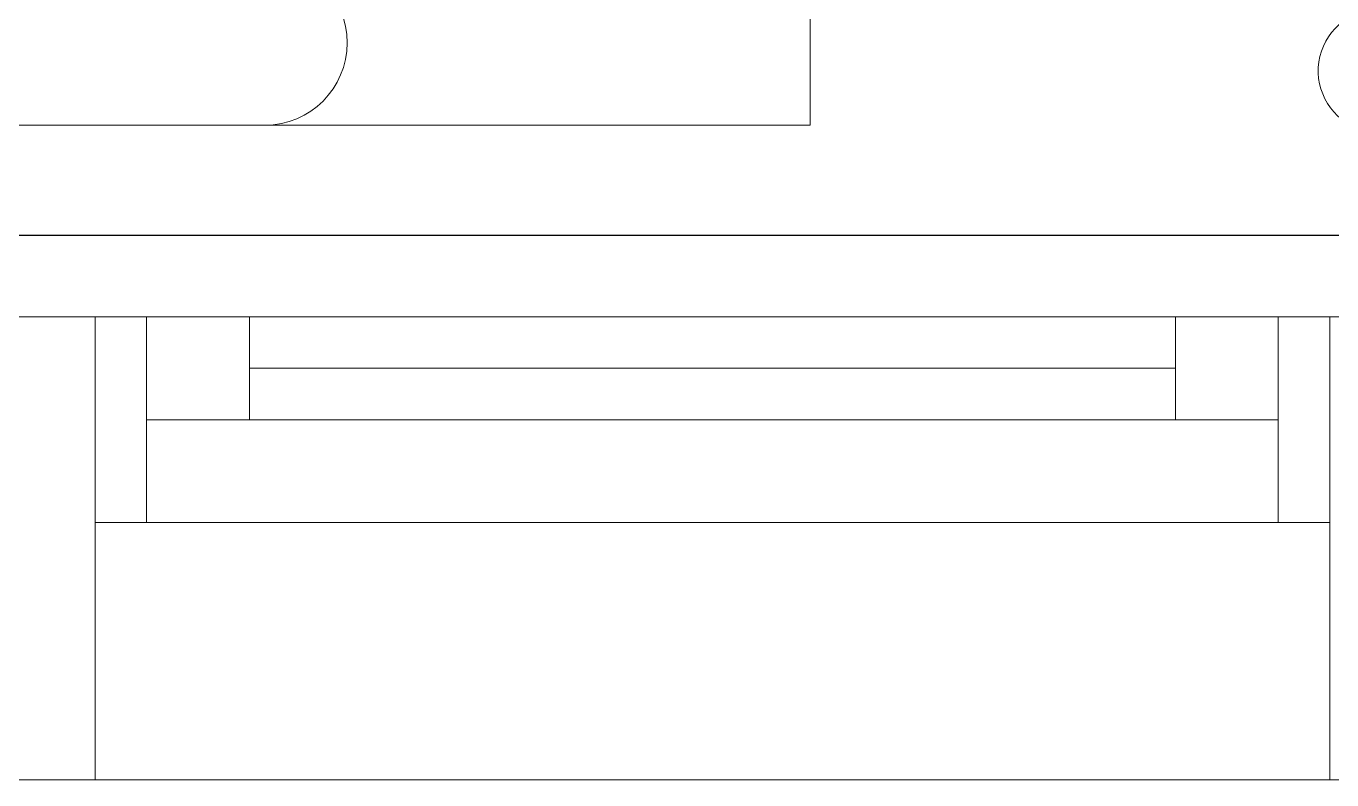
# Model space of a CAD drawing. Header units: metres. Extents: x 75097 to 220762, y -1557923 to -1361206.
# Drawn here: x 153618 to 154252, y -1411753 to -1411386 of the extents above; entities that cross this region are included whole.
import ezdxf

# ---------------------------------------------------------------- set-up
doc = ezdxf.new("R2010")
doc.units = ezdxf.units.M
doc.layers.get('0').update_dxf_attribs({"lineweight": 0})
for name, color, linetype, lineweight in [('A-100 - Copy$0$Aluminum', 8, 'Continuous', 0), ('A-100 - Copy$0$Medical Equipment and Furniture', 8, 'Continuous', 0), ('A-100 - Copy$0$Medical Equipment and Furniture1', 8, 'Continuous', 5), ('A-100 - Copy$0$Proj', 8, 'Continuous', 0), ('A-100 - Copy$0$Walls', 8, 'Continuous', 0)]:
    doc.layers.add(name, color=color, linetype=linetype, lineweight=lineweight)
doc.layers.add('A-100 - Copy$0$axes', color=8, linetype='Continuous')

# ---------------------------------------------------------------- blocks, each defined once
blk = doc.blocks.new('*X149')
for p, q in [((5, 3), (5, 3)), ((5, 3), (5, 3)), ((5, 3), (5, 3)), ((5, 3), (5, 3)), ((5, 3), (5, 3)), ((5, 3), (5, 3)), ((5, 3), (5, 3)), ((5, 3), (5, 3)), ((5, 3), (5, 3)), ((5, 3), (5, 3)), ((5, 3), (5, 3)), ((5, 3), (5, 3)), ((5, 3), (5, 3)), ((5, 3), (5, 3)), ((5, 3), (5, 3)), ((5, 3), (5, 3)), ((5, 3), (5, 3)), ((5, 3), (5, 3)), ((5, 3), (5, 3)), ((5, 3), (5, 3)), ((5, 3), (5, 3)), ((5, 3), (5, 3)), ((5, 3), (5, 3)), ((5, 3), (5, 3)), ((5, 3), (5, 3)), ((5, 3), (5, 3)), ((5, 3), (5, 3)), ((5, 3), (5, 3)), ((5, 3), (5, 3)), ((5, 3), (5, 3)), ((5, 3), (5, 3)), ((5, 3), (5, 3)), ((5, 3), (5, 3)), ((5, 3), (5, 3)), ((5, 3), (5, 3)), ((5, 3), (5, 3)), ((5, 3), (5, 3)), ((5, 3), (5, 3)), ((5, 3), (5, 3)), ((5, 3), (5, 3)), ((5, 3), (5, 3)), ((5, 3), (5, 3)), ((5, 3), (5, 3)), ((5, 3), (5, 3)), ((5, 3), (5, 3)), ((5, 3), (5, 3)), ((5, 3), (5, 3)), ((5, 3), (5, 3)), ((5, 3), (5, 3)), ((5, 3), (5, 3)), ((5, 3), (5, 3)), ((5, 3), (5, 3)), ((5, 3), (5, 3)), ((5, 3), (5, 3)), ((5, 3), (5, 3)), ((5, 3), (5, 3)), ((5, 3), (5, 3)), ((5, 3), (5, 3)), ((5, 3), (5, 3)), ((5, 3), (5, 3)), ((5, 3), (5, 3)), ((5, 3), (5, 3)), ((5, 3), (5, 3)), ((5, 3), (5, 3)), ((5, 3), (5, 3)), ((5, 3), (5, 3)), ((6, 3), (5, 3)), ((5, 3), (5, 3)), ((6, 3), (5, 3)), ((5, 3), (5, 3)), ((6, 3), (5, 3)), ((5, 3), (5, 3)), ((6, 3), (5, 3)), ((5, 3), (5, 3)), ((5, 3), (5, 3)), ((5, 3), (5, 3)), ((5, 3), (5, 3)), ((5, 3), (5, 3)), ((5, 3), (5, 3)), ((5, 3), (5, 3)), ((5, 3), (5, 3)), ((5, 3), (5, 3)), ((5, 3), (5, 3)), ((5, 3), (5, 3)), ((5, 3), (5, 3)), ((5, 3), (5, 3)), ((5, 3), (5, 3)), ((5, 3), (5, 3)), ((5, 3), (5, 3)), ((5, 3), (5, 3)), ((5, 3), (5, 3)), ((5, 3), (5, 3)), ((5, 3), (5, 3)), ((5, 3), (5, 3)), ((5, 3), (5, 3)), ((5, 3), (5, 3)), ((6, 3), (6, 3)), ((6, 3), (6, 3)), ((6, 3), (6, 3)), ((6, 3), (6, 3)), ((6, 3), (6, 3)), ((6, 3), (6, 3)), ((6, 3), (6, 3)), ((6, 3), (6, 3)), ((6, 3), (6, 3)), ((6, 3), (6, 3)), ((6, 3), (6, 3)), ((6, 3), (6, 3)), ((6, 3), (6, 3)), ((6, 3), (6, 3)), ((6, 3), (6, 3)), ((6, 3), (6, 3)), ((6, 3), (6, 3)), ((6, 3), (6, 3)), ((6, 3), (6, 3)), ((6, 3), (6, 3)), ((6, 3), (6, 3)), ((6, 3), (6, 3)), ((6, 3), (6, 3)), ((6, 3), (6, 3)), ((6, 3), (6, 3)), ((6, 3), (6, 3)), ((6, 3), (6, 3)), ((6, 3), (6, 3)), ((6, 3), (6, 3)), ((6, 3), (6, 3)), ((6, 3), (6, 3)), ((6, 3), (6, 3)), ((6, 3), (6, 3)), ((6, 3), (6, 3)), ((6, 3), (6, 3)), ((6, 3), (6, 3)), ((6, 3), (6, 3)), ((6, 3), (6, 3)), ((6, 3), (6, 3)), ((6, 3), (6, 3)), ((6, 3), (6, 3)), ((6, 3), (6, 3)), ((6, 3), (6, 3)), ((6, 3), (6, 3)), ((6, 3), (6, 3)), ((6, 3), (6, 3)), ((6, 3), (6, 3)), ((6, 3), (6, 3)), ((6, 3), (6, 3)), ((6, 3), (6, 3)), ((6, 3), (6, 3)), ((6, 3), (6, 3)), ((6, 3), (6, 3)), ((6, 3), (6, 3)), ((6, 3), (6, 3)), ((6, 3), (6, 3)), ((6, 3), (6, 3)), ((6, 3), (6, 3)), ((6, 3), (6, 3)), ((6, 3), (6, 3)), ((6, 3), (6, 3)), ((6, 3), (6, 3)), ((6, 3), (6, 3)), ((6, 3), (6, 3)), ((6, 3), (6, 3)), ((6, 3), (6, 3)), ((6, 3), (6, 3)), ((6, 3), (6, 3)), ((6, 3), (6, 3)), ((6, 3), (6, 3)), ((6, 3), (6, 3)), ((6, 3), (6, 3)), ((6, 3), (6, 3)), ((6, 3), (6, 3)), ((6, 3), (6, 3)), ((6, 3), (6, 3)), ((6, 3), (6, 3)), ((6, 3), (6, 3)), ((6, 3), (6, 3)), ((6, 3), (6, 3)), ((6, 3), (6, 3)), ((6, 3), (6, 3)), ((6, 3), (6, 3)), ((6, 3), (6, 3)), ((6, 3), (6, 3)), ((6, 3), (6, 3)), ((6, 3), (6, 3)), ((6, 3), (6, 3)), ((6, 3), (6, 3)), ((6, 3), (6, 3)), ((6, 3), (6, 3)), ((6, 3), (6, 3)), ((6, 3), (6, 3)), ((6, 3), (6, 3)), ((6, 3), (6, 3)), ((6, 3), (6, 3)), ((6, 3), (6, 3)), ((6, 3), (6, 3)), ((6, 3), (6, 3)), ((6, 3), (6, 3)), ((6, 3), (6, 3)), ((6, 3), (6, 3)), ((6, 3), (6, 3)), ((6, 3), (6, 3)), ((6, 3), (6, 3)), ((6, 3), (6, 3)), ((6, 3), (6, 3)), ((6, 3), (6, 3)), ((6, 3), (6, 3)), ((6, 3), (6, 3)), ((6, 3), (6, 3)), ((6, 3), (6, 3)), ((6, 3), (6, 3)), ((6, 3), (6, 3)), ((6, 3), (6, 3)), ((6, 3), (6, 3)), ((6, 3), (6, 3)), ((6, 3), (6, 3)), ((6, 3), (6, 3)), ((6, 3), (6, 3)), ((6, 3), (6, 3)), ((6, 3), (6, 3)), ((6, 3), (6, 3)), ((6, 3), (6, 3)), ((6, 3), (6, 3)), ((6, 3), (6, 3)), ((6, 3), (6, 3)), ((6, 3), (6, 3)), ((6, 3), (6, 3)), ((6, 3), (6, 3)), ((6, 3), (6, 3)), ((6, 3), (6, 3)), ((6, 3), (6, 3)), ((6, 3), (6, 3)), ((6, 3), (6, 3)), ((6, 3), (6, 3)), ((6, 3), (6, 3)), ((6, 3), (6, 3)), ((6, 3), (6, 3)), ((6, 3), (6, 3)), ((6, 3), (6, 3)), ((6, 3), (6, 3)), ((6, 3), (6, 3)), ((6, 3), (6, 3)), ((6, 3), (6, 3)), ((6, 3), (6, 3)), ((6, 3), (6, 3)), ((6, 3), (6, 3)), ((6, 3), (6, 3)), ((6, 3), (6, 3)), ((6, 3), (6, 3)), ((6, 3), (6, 3)), ((6, 3), (6, 3)), ((6, 3), (6, 3)), ((6, 3), (6, 3)), ((6, 3), (6, 3)), ((6, 3), (6, 3)), ((6, 3), (6, 3)), ((6, 3), (6, 3)), ((6, 3), (6, 3)), ((6, 3), (6, 3)), ((6, 3), (6, 3)), ((6, 3), (6, 3)), ((6, 3), (6, 3)), ((6, 3), (6, 3)), ((6, 3), (6, 3)), ((6, 3), (6, 3)), ((6, 3), (6, 3)), ((6, 3), (6, 3)), ((6, 3), (6, 3)), ((6, 3), (6, 3)), ((6, 3), (6, 3)), ((6, 3), (6, 3)), ((6, 3), (6, 3)), ((6, 3), (6, 3)), ((6, 3), (6, 3)), ((6, 3), (6, 3)), ((6, 3), (6, 3)), ((6, 3), (6, 3)), ((6, 3), (6, 3)), ((6, 3), (6, 3)), ((6, 3), (6, 3)), ((6, 3), (6, 3)), ((6, 3), (6, 3)), ((6, 3), (6, 3)), ((6, 3), (6, 3)), ((6, 3), (6, 3)), ((6, 3), (6, 3)), ((6, 3), (6, 3)), ((6, 3), (6, 3)), ((6, 3), (6, 3)), ((6, 3), (6, 3)), ((6, 3), (6, 3)), ((6, 3), (6, 3)), ((6, 3), (6, 3)), ((6, 3), (6, 3)), ((6, 3), (6, 3)), ((6, 3), (6, 3)), ((6, 3), (6, 3)), ((6, 3), (6, 3)), ((6, 3), (6, 3)), ((6, 3), (6, 3)), ((6, 3), (6, 3)), ((6, 3), (6, 3)), ((6, 3), (5, 3)), ((6, 3), (5, 3)), ((6, 3), (5, 3)), ((6, 3), (5, 3)), ((6, 3), (5, 3)), ((6, 3), (6, 3)), ((6, 3), (6, 3)), ((6, 3), (6, 3)), ((6, 3), (6, 3)), ((6, 3), (6, 3)), ((6, 3), (6, 3)), ((6, 3), (6, 3)), ((6, 3), (6, 3)), ((6, 3), (6, 3)), ((6, 3), (6, 3)), ((6, 3), (6, 3)), ((6, 3), (6, 3)), ((6, 3), (6, 3)), ((6, 3), (6, 3)), ((6, 3), (6, 3)), ((6, 3), (6, 3)), ((6, 3), (6, 3)), ((6, 3), (6, 3)), ((6, 3), (6, 3)), ((6, 3), (6, 3)), ((6, 3), (6, 3)), ((6, 3), (6, 3)), ((6, 3), (6, 3)), ((6, 3), (6, 3)), ((6, 3), (6, 3)), ((6, 3), (6, 3)), ((6, 3), (6, 3)), ((6, 3), (6, 3)), ((6, 3), (6, 3)), ((6, 3), (6, 3)), ((6, 3), (6, 3)), ((6, 3), (6, 3)), ((6, 3), (6, 3)), ((6, 3), (6, 3)), ((6, 3), (6, 3)), ((6, 3), (6, 3)), ((6, 3), (6, 3)), ((6, 3), (6, 3)), ((6, 3), (6, 3)), ((6, 3), (6, 3)), ((6, 3), (6, 3)), ((6, 3), (6, 3)), ((6, 3), (6, 3)), ((6, 3), (6, 3)), ((6, 3), (6, 3)), ((6, 3), (6, 3)), ((6, 3), (6, 3)), ((6, 3), (6, 3)), ((6, 3), (6, 3)), ((6, 3), (6, 3)), ((6, 3), (6, 3)), ((6, 3), (6, 3)), ((6, 3), (6, 3)), ((6, 3), (6, 3)), ((6, 3), (6, 3)), ((6, 3), (6, 3)), ((6, 3), (6, 3)), ((6, 3), (6, 3)), ((6, 3), (6, 3)), ((6, 3), (6, 3)), ((6, 3), (6, 3)), ((6, 3), (6, 3)), ((6, 3), (6, 3)), ((6, 3), (6, 3)), ((6, 3), (6, 3)), ((6, 3), (6, 3)), ((6, 3), (6, 3)), ((6, 3), (6, 3)), ((6, 3), (6, 3)), ((6, 3), (6, 3)), ((6, 3), (6, 3)), ((6, 3), (6, 3)), ((6, 3), (6, 3)), ((6, 3), (6, 3)), ((6, 3), (6, 3)), ((6, 3), (6, 3)), ((6, 3), (6, 3)), ((6, 3), (6, 3)), ((6, 3), (6, 3)), ((6, 3), (6, 3)), ((6, 3), (6, 3)), ((6, 3), (6, 3)), ((6, 3), (6, 3)), ((6, 3), (6, 3)), ((6, 3), (6, 3)), ((6, 3), (6, 3)), ((6, 3), (6, 3)), ((6, 3), (6, 3)), ((6, 3), (6, 3)), ((6, 3), (6, 3)), ((6, 3), (6, 3)), ((6, 3), (6, 3)), ((6, 3), (6, 3)), ((6, 3), (6, 3)), ((6, 3), (6, 3)), ((6, 3), (6, 3)), ((6, 3), (6, 3)), ((6, 3), (6, 3)), ((6, 3), (6, 3)), ((6, 3), (6, 3)), ((6, 3), (6, 3)), ((6, 3), (6, 3)), ((6, 3), (6, 3)), ((6, 3), (6, 3)), ((6, 3), (6, 3)), ((6, 3), (6, 3)), ((6, 3), (6, 3)), ((6, 3), (6, 3)), ((6, 3), (6, 3)), ((6, 3), (6, 3)), ((6, 3), (6, 3)), ((6, 3), (6, 3)), ((6, 3), (6, 3)), ((6, 3), (6, 3)), ((6, 3), (6, 3)), ((6, 3), (6, 3)), ((6, 3), (6, 3)), ((6, 3), (6, 3)), ((6, 3), (6, 3)), ((6, 3), (6, 3)), ((6, 3), (6, 3)), ((6, 3), (6, 3)), ((6, 3), (6, 3)), ((6, 3), (6, 3)), ((6, 3), (6, 3)), ((6, 3), (6, 3)), ((6, 3), (6, 3)), ((6, 3), (6, 3)), ((6, 3), (6, 3)), ((6, 3), (6, 3)), ((6, 3), (6, 3)), ((6, 3), (6, 3)), ((6, 3), (6, 3)), ((6, 3), (6, 3)), ((6, 3), (6, 3)), ((6, 3), (6, 3)), ((6, 3), (6, 3)), ((6, 3), (6, 3)), ((6, 3), (6, 3)), ((6, 3), (6, 3)), ((6, 3), (6, 3)), ((6, 3), (6, 3)), ((6, 3), (6, 3)), ((6, 3), (6, 3)), ((6, 3), (6, 3)), ((6, 3), (6, 3)), ((6, 3), (6, 3)), ((6, 3), (6, 3)), ((6, 3), (6, 3)), ((6, 3), (6, 3)), ((6, 3), (6, 3)), ((6, 3), (6, 3)), ((6, 3), (6, 3)), ((6, 3), (6, 3)), ((6, 3), (6, 3)), ((6, 3), (6, 3)), ((6, 3), (6, 3)), ((6, 3), (6, 3)), ((6, 3), (6, 3)), ((6, 3), (6, 3)), ((6, 3), (6, 3)), ((6, 3), (6, 3)), ((6, 3), (6, 3)), ((6, 3), (6, 3)), ((6, 3), (6, 3)), ((6, 3), (6, 3)), ((6, 3), (6, 3)), ((6, 3), (6, 3)), ((6, 3), (6, 3)), ((6, 3), (6, 3)), ((6, 3), (6, 3)), ((6, 3), (6, 3)), ((6, 3), (6, 3)), ((6, 3), (6, 3)), ((6, 3), (6, 3)), ((6, 3), (6, 3)), ((6, 3), (6, 3)), ((6, 3), (6, 3)), ((6, 3), (6, 3)), ((6, 3), (6, 3)), ((6, 3), (6, 3)), ((6, 3), (6, 3)), ((6, 3), (6, 3)), ((6, 3), (6, 3)), ((6, 3), (6, 3)), ((6, 3), (6, 3)), ((6, 3), (6, 3)), ((6, 3), (6, 3)), ((6, 3), (6, 3)), ((6, 3), (6, 3)), ((6, 3), (6, 3)), ((6, 3), (6, 3)), ((6, 3), (6, 3)), ((6, 3), (6, 3)), ((6, 3), (6, 3)), ((6, 3), (6, 3)), ((6, 3), (6, 3)), ((6, 3), (6, 3)), ((6, 3), (6, 3)), ((6, 3), (6, 3)), ((6, 3), (6, 3)), ((6, 3), (6, 3)), ((6, 3), (6, 3)), ((6, 3), (6, 3)), ((6, 3), (6, 3)), ((6, 3), (6, 3)), ((6, 3), (6, 3)), ((6, 3), (6, 3)), ((6, 3), (6, 3)), ((6, 3), (6, 3)), ((6, 3), (6, 3)), ((6, 3), (6, 3)), ((6, 3), (6, 3)), ((6, 3), (6, 3)), ((6, 3), (6, 3)), ((6, 3), (6, 3)), ((6, 3), (6, 3)), ((6, 3), (6, 3)), ((6, 3), (6, 3)), ((6, 3), (6, 3)), ((6, 3), (6, 3)), ((6, 3), (6, 3)), ((6, 3), (6, 3)), ((6, 3), (6, 3)), ((6, 3), (6, 3)), ((6, 3), (6, 3)), ((6, 3), (6, 3)), ((6, 3), (6, 3)), ((6, 3), (6, 3)), ((6, 3), (6, 3)), ((6, 3), (6, 3)), ((6, 3), (6, 3)), ((6, 3), (6, 3)), ((6, 3), (6, 3)), ((6, 3), (6, 3)), ((6, 3), (6, 3)), ((6, 3), (6, 3)), ((6, 3), (6, 3)), ((6, 3), (6, 3)), ((6, 3), (6, 3)), ((6, 3), (6, 3)), ((6, 3), (6, 3)), ((6, 3), (6, 3)), ((6, 3), (6, 3)), ((6, 3), (6, 3)), ((6, 3), (6, 3)), ((6, 3), (6, 3)), ((6, 3), (6, 3)), ((6, 3), (6, 3)), ((6, 3), (6, 3)), ((6, 3), (6, 3)), ((6, 3), (6, 3)), ((6, 3), (6, 3)), ((6, 3), (6, 3)), ((6, 3), (6, 3)), ((6, 3), (6, 3)), ((6, 3), (6, 3)), ((6, 3), (6, 3)), ((6, 3), (6, 3)), ((6, 3), (6, 3)), ((6, 3), (6, 3)), ((6, 3), (6, 3)), ((6, 3), (6, 3)), ((6, 3), (6, 3)), ((6, 3), (6, 3)), ((6, 3), (6, 3)), ((6, 3), (6, 3)), ((6, 3), (6, 3)), ((6, 3), (6, 3)), ((6, 3), (6, 3)), ((6, 3), (6, 3)), ((6, 3), (6, 3)), ((6, 3), (6, 3)), ((6, 3), (6, 3)), ((6, 3), (6, 3)), ((6, 3), (6, 3)), ((6, 3), (6, 3)), ((6, 3), (6, 3)), ((6, 3), (6, 3)), ((6, 3), (6, 3)), ((6, 3), (6, 3)), ((6, 3), (6, 3)), ((6, 3), (6, 3)), ((6, 3), (6, 3)), ((6, 3), (6, 3)), ((6, 3), (6, 3)), ((6, 3), (6, 3)), ((6, 3), (6, 3)), ((6, 3), (6, 3)), ((6, 3), (6, 3)), ((6, 3), (6, 3)), ((6, 3), (6, 3)), ((6, 3), (6, 3)), ((6, 3), (6, 3)), ((6, 3), (6, 3)), ((6, 3), (6, 3)), ((6, 3), (6, 3)), ((6, 3), (6, 3)), ((6, 3), (6, 3)), ((6, 3), (6, 3)), ((6, 3), (6, 3)), ((6, 3), (6, 3)), ((6, 3), (6, 3)), ((6, 3), (6, 3)), ((6, 3), (6, 3)), ((6, 3), (6, 3)), ((6, 3), (6, 3)), ((6, 3), (6, 3)), ((6, 3), (6, 3)), ((6, 3), (6, 3)), ((6, 3), (6, 3)), ((6, 3), (6, 3)), ((6, 3), (6, 3)), ((6, 3), (6, 3)), ((6, 3), (6, 3)), ((6, 3), (6, 3)), ((6, 3), (6, 3))]:
    blk.add_line(p, q)
blk = doc.blocks.new('*X150')
for p, q in [((13, 1), (13, 1)), ((13, 1), (13, 1)), ((13, 1), (13, 1)), ((13, 1), (13, 1)), ((13, 1), (13, 1)), ((13, 1), (13, 1)), ((13, 1), (13, 1)), ((13, 1), (13, 1)), ((13, 1), (13, 1)), ((13, 1), (13, 1)), ((13, 1), (13, 1)), ((13, 1), (13, 1)), ((13, 1), (13, 1)), ((13, 1), (13, 1)), ((13, 1), (13, 1)), ((13, 1), (14, 1)), ((13, 1), (14, 1)), ((13, 1), (14, 1)), ((13, 1), (13, 1)), ((13, 1), (13, 1)), ((13, 1), (13, 1)), ((13, 1), (13, 1)), ((13, 1), (13, 1)), ((13, 1), (13, 1)), ((13, 1), (13, 1)), ((13, 1), (13, 1)), ((13, 1), (13, 1)), ((13, 1), (13, 1)), ((13, 1), (13, 1)), ((13, 1), (13, 1)), ((13, 1), (13, 1)), ((13, 1), (13, 1)), ((13, 1), (13, 1)), ((13, 1), (13, 1)), ((13, 1), (13, 1)), ((13, 1), (13, 1)), ((13, 1), (13, 1)), ((13, 1), (13, 1)), ((13, 1), (13, 1)), ((13, 1), (13, 1)), ((13, 1), (13, 1)), ((13, 1), (13, 1)), ((13, 1), (13, 1)), ((13, 1), (13, 1)), ((13, 1), (13, 1)), ((13, 1), (13, 1)), ((13, 1), (13, 1)), ((13, 1), (13, 1)), ((13, 1), (13, 1)), ((13, 1), (13, 1)), ((13, 1), (13, 1)), ((13, 1), (13, 1)), ((13, 1), (13, 1)), ((13, 1), (13, 1)), ((13, 1), (13, 1)), ((13, 1), (13, 1)), ((13, 1), (13, 1)), ((13, 1), (13, 1)), ((13, 1), (13, 1)), ((13, 1), (13, 1)), ((13, 1), (13, 1)), ((13, 1), (13, 1)), ((13, 1), (13, 1)), ((13, 1), (13, 1)), ((13, 1), (13, 1)), ((13, 1), (13, 1)), ((13, 1), (13, 1)), ((13, 1), (13, 1)), ((13, 1), (13, 1)), ((13, 1), (13, 1)), ((13, 1), (13, 1)), ((13, 1), (13, 1)), ((13, 1), (13, 1)), ((13, 1), (13, 1)), ((13, 1), (13, 1)), ((13, 1), (13, 1)), ((13, 1), (13, 1)), ((13, 1), (13, 1)), ((13, 1), (13, 1)), ((13, 1), (13, 1)), ((13, 1), (13, 1)), ((13, 1), (13, 1)), ((13, 1), (13, 1)), ((13, 1), (13, 1)), ((13, 1), (13, 1)), ((13, 1), (13, 1)), ((13, 1), (13, 1)), ((13, 1), (13, 1)), ((13, 1), (13, 1)), ((13, 1), (13, 1)), ((13, 1), (13, 1)), ((13, 1), (13, 1)), ((13, 1), (13, 1)), ((13, 1), (13, 1)), ((13, 1), (13, 1)), ((13, 1), (13, 1)), ((13, 1), (13, 1)), ((13, 1), (13, 1)), ((13, 1), (13, 1)), ((13, 1), (13, 1)), ((13, 1), (13, 1)), ((13, 1), (13, 1)), ((13, 1), (13, 1)), ((13, 1), (13, 1)), ((13, 1), (13, 1)), ((13, 1), (13, 1)), ((13, 1), (13, 1)), ((13, 1), (13, 1)), ((13, 1), (13, 1)), ((13, 1), (13, 1)), ((13, 1), (13, 1)), ((13, 1), (13, 1)), ((13, 1), (13, 1)), ((13, 1), (13, 1)), ((13, 1), (13, 1)), ((13, 1), (13, 1)), ((13, 1), (13, 1)), ((13, 1), (13, 1)), ((13, 1), (13, 1)), ((13, 1), (13, 1)), ((13, 1), (13, 1)), ((13, 1), (13, 1)), ((13, 1), (13, 1)), ((13, 1), (14, 1)), ((13, 0), (13, 0)), ((13, 0), (13, 0)), ((13, 0), (13, 0)), ((13, 0), (13, 0)), ((13, 0), (13, 0)), ((13, 0), (13, 0)), ((13, 0), (13, 0)), ((13, 0), (13, 0)), ((13, 0), (13, 0)), ((13, 0), (13, 0)), ((13, 0), (13, 0)), ((13, 0), (13, 0)), ((13, 0), (13, 0)), ((13, 0), (13, 0)), ((13, 0), (13, 0)), ((13, 0), (13, 0)), ((13, 0), (13, 0)), ((13, 0), (13, 0)), ((13, 0), (13, 0)), ((13, 0), (13, 0)), ((13, 0), (13, 0)), ((13, 0), (13, 0)), ((13, 0), (13, 0)), ((13, 0), (13, 0)), ((13, 0), (13, 0)), ((13, 0), (13, 0)), ((13, 0), (13, 0)), ((13, 0), (13, 0)), ((13, 0), (13, 0)), ((13, 0), (13, 0)), ((13, 0), (13, 0)), ((13, 0), (13, 0)), ((13, 0), (13, 0)), ((13, 0), (13, 0)), ((13, 0), (13, 0)), ((13, 0), (13, 0)), ((13, 0), (13, 0)), ((13, 0), (13, 0)), ((13, 0), (13, 0)), ((13, 0), (13, 0)), ((13, 0), (13, 0)), ((13, 0), (13, 0)), ((13, 0), (13, 0)), ((13, 0), (13, 0)), ((13, 0), (13, 0)), ((13, 0), (13, 0)), ((13, 0), (13, 0)), ((13, 0), (13, 0)), ((13, 0), (14, 0)), ((13, 0), (14, 0)), ((13, 0), (13, 0)), ((13, 0), (14, 0)), ((14, 1), (14, 1)), ((14, 1), (14, 1)), ((14, 1), (14, 1)), ((14, 1), (14, 1)), ((14, 1), (14, 1)), ((14, 1), (14, 1)), ((14, 1), (14, 1)), ((14, 1), (14, 1)), ((14, 1), (14, 1)), ((14, 1), (14, 1)), ((14, 1), (14, 1)), ((14, 1), (14, 1)), ((14, 1), (14, 1)), ((14, 1), (14, 1)), ((14, 1), (14, 1)), ((14, 1), (14, 1)), ((14, 1), (14, 1)), ((14, 1), (14, 1)), ((14, 1), (14, 1)), ((14, 1), (14, 1)), ((14, 1), (14, 1)), ((14, 1), (14, 1)), ((14, 1), (14, 1)), ((14, 1), (14, 1)), ((14, 1), (14, 1)), ((14, 1), (14, 1)), ((14, 1), (14, 1)), ((14, 1), (14, 1)), ((14, 1), (14, 1)), ((14, 1), (14, 1)), ((14, 1), (14, 1)), ((14, 1), (14, 1)), ((14, 1), (14, 1)), ((14, 1), (14, 1)), ((14, 1), (14, 1)), ((14, 1), (14, 1)), ((14, 1), (14, 1)), ((14, 1), (14, 1)), ((14, 1), (14, 1)), ((14, 1), (14, 1)), ((14, 1), (14, 1)), ((14, 1), (14, 1)), ((14, 1), (14, 1)), ((14, 1), (14, 1)), ((14, 1), (14, 1)), ((14, 1), (14, 1)), ((14, 1), (14, 1)), ((14, 1), (14, 1)), ((14, 1), (14, 1)), ((14, 1), (14, 1)), ((14, 1), (14, 1)), ((14, 1), (14, 1)), ((14, 1), (14, 1)), ((14, 1), (14, 1)), ((14, 1), (14, 1)), ((14, 1), (14, 1)), ((14, 1), (14, 1)), ((14, 1), (14, 1)), ((14, 1), (14, 1)), ((14, 1), (14, 1)), ((14, 1), (14, 1)), ((14, 1), (14, 1)), ((14, 1), (14, 1)), ((14, 1), (14, 1)), ((14, 1), (14, 1)), ((14, 1), (14, 1)), ((14, 1), (14, 1)), ((14, 1), (14, 1)), ((14, 1), (14, 1)), ((14, 1), (14, 1)), ((14, 1), (14, 1)), ((14, 1), (14, 1)), ((14, 1), (14, 1)), ((14, 1), (14, 1)), ((14, 1), (14, 1)), ((14, 1), (14, 1)), ((14, 1), (14, 1)), ((14, 1), (14, 1)), ((14, 1), (14, 1)), ((14, 1), (14, 1)), ((14, 1), (14, 1)), ((14, 1), (14, 1)), ((14, 1), (14, 1)), ((14, 1), (14, 1)), ((14, 1), (14, 1)), ((14, 1), (14, 1)), ((14, 1), (14, 1)), ((14, 1), (14, 1)), ((14, 1), (14, 1)), ((14, 1), (14, 1)), ((14, 1), (14, 1)), ((14, 1), (14, 1)), ((14, 1), (14, 1)), ((14, 1), (14, 1)), ((14, 0), (14, 0)), ((14, 0), (14, 0)), ((14, 0), (14, 0)), ((14, 0), (14, 0)), ((14, 0), (14, 0)), ((14, 0), (14, 0)), ((14, 0), (14, 0)), ((14, 0), (14, 0)), ((14, 0), (14, 0)), ((14, 0), (14, 0)), ((14, 0), (14, 0)), ((14, 0), (14, 0)), ((14, 0), (14, 0)), ((14, 0), (14, 0)), ((14, 0), (14, 0)), ((14, 0), (14, 0)), ((14, 0), (14, 0)), ((14, 0), (14, 0)), ((14, 0), (14, 0)), ((14, 0), (14, 0)), ((14, 0), (14, 0)), ((14, 0), (14, 0)), ((14, 0), (14, 0)), ((14, 0), (14, 0)), ((14, 0), (14, 0)), ((14, 0), (14, 0)), ((14, 0), (14, 0)), ((14, 0), (14, 0)), ((14, 0), (14, 0)), ((14, 0), (14, 0)), ((14, 0), (14, 0)), ((14, 0), (14, 0)), ((14, 0), (14, 0)), ((14, 0), (14, 0)), ((14, 0), (14, 0)), ((14, 0), (14, 0)), ((14, 0), (14, 0)), ((14, 0), (14, 0)), ((14, 0), (14, 0)), ((14, 0), (14, 0)), ((14, 0), (14, 0)), ((14, 0), (14, 0)), ((14, 0), (14, 0)), ((14, 0), (14, 0)), ((14, 0), (14, 0)), ((14, 0), (14, 0)), ((14, 0), (14, 0)), ((14, 0), (14, 0)), ((13, 0), (13, 0)), ((13, 0), (14, 0)), ((13, 0), (13, 0)), ((13, 0), (14, 0)), ((13, 0), (13, 0)), ((13, 0), (14, 0)), ((13, 0), (13, 0)), ((13, 0), (13, 0)), ((13, 0), (13, 0)), ((13, 0), (13, 0)), ((13, 0), (14, 0)), ((13, 0), (13, 0)), ((13, 0), (14, 0)), ((13, 0), (13, 0)), ((13, 0), (14, 0)), ((13, 0), (13, 0)), ((13, 0), (14, 0)), ((13, 0), (13, 0)), ((13, 0), (14, 0)), ((13, 0), (13, 0)), ((13, 0), (14, 0)), ((13, 0), (13, 0)), ((13, 0), (14, 0)), ((13, 0), (13, 0)), ((13, 0), (13, 0)), ((13, 0), (13, 0)), ((13, 0), (14, 0)), ((13, 0), (13, 0)), ((13, 0), (14, 0)), ((13, 0), (13, 0)), ((13, 0), (14, 0)), ((13, 0), (13, 0)), ((13, 0), (14, 0)), ((13, 0), (13, 0)), ((13, 0), (13, 0)), ((13, 0), (13, 0)), ((13, 0), (13, 0)), ((13, 0), (13, 0)), ((13, 0), (13, 0)), ((13, 0), (13, 0)), ((13, 0), (13, 0)), ((13, 0), (13, 0)), ((13, 0), (13, 0)), ((13, 0), (13, 0)), ((13, 0), (13, 0)), ((13, 0), (13, 0)), ((13, 0), (13, 0)), ((13, 0), (13, 0)), ((13, 0), (13, 0)), ((13, 0), (13, 0)), ((13, 0), (13, 0)), ((13, 0), (13, 0)), ((13, 0), (13, 0)), ((13, 0), (13, 0)), ((13, 0), (13, 0)), ((13, 0), (13, 0)), ((13, 0), (13, 0)), ((13, 0), (13, 0)), ((13, 0), (13, 0)), ((13, 0), (13, 0)), ((13, 0), (13, 0)), ((13, 0), (13, 0)), ((13, 0), (13, 0)), ((13, 0), (13, 0)), ((13, -1), (13, -1)), ((13, -1), (13, -1)), ((13, -1), (13, -1)), ((13, -1), (13, -1)), ((13, -1), (13, -1)), ((13, -1), (14, -1)), ((13, -1), (13, -1)), ((14, 0), (14, 0)), ((14, 0), (14, 0)), ((14, 0), (14, 0)), ((14, 0), (14, 0)), ((14, 0), (14, 0)), ((14, 0), (14, 0)), ((14, 0), (14, 0)), ((14, 0), (14, 0)), ((14, 0), (14, 0)), ((14, 0), (14, 0)), ((14, 0), (14, 0)), ((14, 0), (14, 0)), ((14, 0), (14, 0)), ((14, 0), (14, 0)), ((14, 0), (14, 0)), ((13, 0), (14, 0)), ((14, 0), (14, 0)), ((14, 0), (14, 0)), ((14, 0), (14, 0)), ((14, 0), (14, 0)), ((14, 0), (14, 0)), ((14, 0), (14, 0)), ((14, 0), (14, 0)), ((14, 0), (14, 0)), ((14, 0), (14, 0)), ((14, 0), (14, 0)), ((14, 0), (14, 0)), ((14, 0), (14, 0)), ((14, 0), (14, 0)), ((14, 0), (14, 0)), ((14, 0), (14, 0)), ((14, 0), (14, 0)), ((14, 0), (14, 0)), ((14, 0), (14, 0)), ((14, 0), (14, 0)), ((14, 0), (14, 0)), ((14, 0), (14, 0)), ((14, 0), (14, 0)), ((14, 0), (14, 0)), ((14, 0), (14, 0)), ((14, 0), (14, 0)), ((14, 0), (14, 0)), ((14, 0), (14, 0)), ((14, 0), (14, 0)), ((14, 0), (14, 0)), ((14, 0), (14, 0)), ((14, 0), (14, 0)), ((14, 0), (14, 0)), ((14, 0), (14, 0)), ((14, 0), (14, 0)), ((14, -1), (14, -1)), ((14, -1), (14, -1)), ((14, -1), (14, -1)), ((14, -1), (14, -1)), ((14, -1), (14, -1))]:
    blk.add_line(p, q)
blk = doc.blocks.new('A-100 - Copy$0$HF16786E-P')
at = {"layer": 'A-100 - Copy$0$Medical Equipment and Furniture1'}
for p, q in [((0, 0.425), (-2.14, 0.425)), ((0, -0.425), (0, 0.425))]:
    blk.add_line(p, q, dxfattribs=at)
for points in [[(0, 0.425), (0, 0.425), (0, 0.425), (0, 0.425), (0, 0.425), (0, 0.425), (0, 0.425), (0, 0.425), (0, 0.425), (0, 0.425), (0, 0.425), (0, 0.425), (0, 0.425), (0, 0.425), (0, 0.425), (0, 0.425), (0, 0.425), (0, 0.425), (0, 0.425), (0, 0.425), (0, 0.425), (0, 0.425), (0, 0.425), (0, 0.425), (0, 0.425), (0, 0.425), (0, 0.425), (0, 0.425), (0, 0.425), (0, 0.425), (0, 0.425), (0, 0.425), (0, 0.425), (0, 0.425), (0, 0.425), (0, 0.425), (0, 0.425), (0, 0.425), (0, 0.425), (0, 0.425), (0, 0.425), (0, 0.425), (0, 0.425), (0, 0.425), (0, 0.425), (0, 0.425), (0, 0.425), (0, 0.425), (0, 0.425), (0, 0.425), (0, 0.425), (0, 0.425), (0, 0.425), (0, 0.425), (0, 0.425), (0, 0.425), (0, 0.425), (0, 0.425), (0, 0.425), (0, 0.425), (0, 0.425), (0, 0.425), (0, 0.425), (0, 0.425), (0, 0.425), (0, 0.425), (0, 0.425), (0, 0.425), (0, 0.425), (0, 0.425), (0, 0.425), (0, 0.425), (0, 0.425), (0, 0.425), (0, 0.425), (0, 0.425), (0, 0.425), (0, 0.425), (0, 0.425), (0, 0.425), (0, 0.425), (0, 0.425), (0, 0.425), (0, 0.425), (0, 0.425), (0, 0.425), (0, 0.425), (0, 0.425), (0, 0.425), (0, 0.425), (0, 0.425), (0, 0.425), (0, 0.425), (0, 0.425), (0, 0.425), (0, 0.425), (0, 0.425), (0, 0.425), (0, 0.425), (0, 0.425), (0, 0.425), (0, 0.425), (0, 0.425), (0, 0.425), (0, 0.425), (0, 0.425), (0, 0.425), (0, 0.425), (0, 0.425), (0, 0.425), (0, 0.425), (0, 0.425), (0, 0.425), (0, 0.425), (0, 0.425), (0, 0.425), (0, 0.425), (0, 0.425), (0, 0.425), (0, 0.425), (0, 0.425), (0, 0.425), (0, 0.425), (0, 0.425), (0, 0.425), (0, 0.425), (0, 0.425), (0, 0.425), (0, 0.425), (0, 0.425), (0, 0.425), (0, 0.425), (0, 0.425), (0, 0.425), (0, 0.425), (0, 0.425), (0, 0.425), (0, 0.425), (0, 0.425), (0, 0.425), (0, 0.425), (0, 0.425), (0, 0.425), (0, 0.425), (0, 0.425), (0, 0.425), (0, 0.425), (0, 0.425), (0, 0.425), (0, 0.425), (0, 0.425), (0, 0.425), (0, 0.425), (0, 0.425), (0, 0.425), (0, 0.425), (0, 0.425), (0, 0.425), (0, 0.425), (0, 0.425), (0, 0.425), (0, 0.425), (0, 0.425), (0, 0.425), (0, 0.425), (0, 0.425), (0, 0.425), (0, 0.425), (0, 0.425), (0, 0.425), (0, 0.425), (0, 0.425), (0, 0.425), (0, 0.425), (0, 0.425), (0, 0.425), (0, 0.425), (0, 0.425), (0, 0.425), (0, 0.425), (0, 0.425), (0, 0.425), (0, 0.425), (0, 0.425), (0, 0.425), (0, 0.425), (0, 0.425), (0, 0.425), (0, 0.425), (0, 0.425), (0, 0.425), (0, 0.425), (0, 0.425), (0, 0.425), (0, 0.425), (0, 0.425), (0, 0.425), (0, 0.425), (0, 0.425), (0, 0.425), (0, 0.425), (0, 0.425), (0, 0.425), (0, 0.425), (0, 0.425), (0, 0.425), (0, 0.425), (0, 0.425), (0, 0.425), (0, 0.425), (0, 0.425), (0, 0.425), (0, 0.425), (0, 0.425), (0, 0.425), (0, 0.425), (0, 0.425), (0, 0.425), (0, 0.425)], [(0, 0.425), (0, 0.425), (0, 0.425), (0, 0.425), (0, 0.425), (0, 0.425), (0, 0.425), (0, 0.425), (0, 0.425), (0, 0.425), (0, 0.425), (0, 0.425), (0, 0.425), (0, 0.425), (0, 0.425), (0, 0.425), (0, 0.425), (0, 0.425), (0, 0.425), (0, 0.425), (0, 0.425), (0, 0.425), (0, 0.425), (0, 0.425), (0, 0.425), (0, 0.425), (0, 0.425), (0, 0.425), (0, 0.425), (0, 0.425), (0, 0.425), (0, 0.425), (0, 0.425), (0, 0.425), (0, 0.425), (0, 0.425), (0, 0.425), (0, 0.425), (0, 0.425), (0, 0.425), (0, 0.425), (0, 0.425), (0, 0.425), (0, 0.425), (0, 0.425), (0, 0.425), (0, 0.425), (0, 0.425), (0, 0.425), (0, 0.425), (0, 0.425), (0, 0.425), (0, 0.425), (0, 0.425), (0, 0.425), (0, 0.425), (0, 0.425), (0, 0.425), (0, 0.425), (0, 0.425), (0, 0.425), (0, 0.425), (0, 0.425), (0, 0.425), (0, 0.425), (0, 0.425), (0, 0.425), (0, 0.425), (0, 0.425), (0, 0.425), (0, 0.425), (0, 0.425), (0, 0.425), (0, 0.425), (0, 0.425), (0, 0.425), (0, 0.425), (0, 0.425), (0, 0.425), (0, 0.425), (0, 0.425), (0, 0.425), (0, 0.425), (0, 0.425), (0, 0.425), (0, 0.425), (0, 0.425), (0, 0.425), (0, 0.425), (0, 0.425), (0, 0.425), (0, 0.425), (0, 0.425), (0, 0.425), (0, 0.425), (0, 0.425), (0, 0.425), (0, 0.425), (0, 0.425), (0, 0.425), (0, 0.425), (0, 0.425), (0, 0.425), (0, 0.425), (0, 0.425), (0, 0.425), (0, 0.425), (0, 0.425), (0, 0.425), (0, 0.425), (0, 0.425), (0, 0.425), (0, 0.425), (0, 0.425), (0, 0.425), (0, 0.425), (0, 0.425), (0, 0.425), (0, 0.425), (0, 0.425), (0, 0.425), (0, 0.425), (0, 0.425), (0, 0.425), (0, 0.425), (0, 0.425), (0, 0.425), (0, 0.425), (0, 0.425), (0, 0.425), (0, 0.425), (0, 0.425), (0, 0.425), (0, 0.425), (0, 0.425), (0, 0.425), (0, 0.425), (0, 0.425), (0, 0.425), (0, 0.425), (0, 0.425), (0, 0.425), (0, 0.425), (0, 0.425), (0, 0.425), (0, 0.425), (0, 0.425), (0, 0.425), (0, 0.425), (0, 0.425), (0, 0.425), (0, 0.425), (0, 0.425), (0, 0.425), (0, 0.425), (0, 0.425), (0, 0.425), (0, 0.425), (0, 0.425), (0, 0.425), (0, 0.425), (0, 0.425), (0, 0.425), (0, 0.425), (0, 0.425), (0, 0.425), (0, 0.425), (0, 0.425), (0, 0.425), (0, 0.425), (0, 0.425), (0, 0.425), (0, 0.425), (0, 0.425), (0, 0.425), (0, 0.425), (0, 0.425), (0, 0.425), (0, 0.425), (0, 0.425), (0, 0.425), (0, 0.425), (0, 0.425), (0, 0.425), (0, 0.425), (0, 0.425), (0, 0.425), (0, 0.425), (0, 0.425), (0, 0.425), (0, 0.425), (0, 0.425), (0, 0.425), (0, 0.425), (0, 0.425), (0, 0.425), (0, 0.425), (0, 0.425), (0, 0.425), (0, 0.425), (0, 0.425), (0, 0.425), (0, 0.425), (0, 0.425), (0, 0.425), (0, 0.425), (0, 0.425), (0, 0.425), (0, 0.425), (0, 0.425), (0, 0.425), (0, 0.425), (0, 0.425), (0, 0.425)], [(0, 0.425), (0, 0.425), (0, 0.425), (0, 0.425), (0, 0.425), (0, 0.425), (0, 0.425), (0, 0.425), (0, 0.425), (0, 0.425), (0, 0.425), (0, 0.425), (0, 0.425), (0, 0.425), (0, 0.425), (0, 0.425), (0, 0.425), (0, 0.425), (0, 0.425), (0, 0.425), (0, 0.425), (0, 0.425), (0, 0.425), (0, 0.425), (0, 0.425), (0, 0.425), (0, 0.425), (0, 0.425), (0, 0.425), (0, 0.425), (0, 0.425), (0, 0.425), (0, 0.425), (0, 0.425), (0, 0.425), (0, 0.425), (0, 0.425), (0, 0.425), (0, 0.425), (0, 0.425), (0, 0.425), (0, 0.425), (0, 0.425), (0, 0.425), (0, 0.425), (0, 0.425), (0, 0.425), (0, 0.425), (0, 0.425), (0, 0.425), (0, 0.425), (0, 0.425), (0, 0.425), (0, 0.425), (0, 0.425), (0, 0.425), (0, 0.425), (0, 0.425), (0, 0.425), (0, 0.425), (0, 0.425), (0, 0.425), (0, 0.425), (0, 0.425), (0, 0.425), (0, 0.425), (0, 0.425), (0, 0.425), (0, 0.425), (0, 0.425), (0, 0.425), (0, 0.425), (0, 0.425), (0, 0.425), (0, 0.425), (0, 0.425), (0, 0.425), (0, 0.425), (0, 0.425), (0, 0.425), (0, 0.425), (0, 0.425), (0, 0.425), (0, 0.425), (0, 0.425), (0, 0.425), (0, 0.425), (0, 0.425), (0, 0.425), (0, 0.425), (0, 0.425), (0, 0.425), (0, 0.425), (0, 0.425), (0, 0.425), (0, 0.425), (0, 0.425), (0, 0.425), (0, 0.425), (0, 0.425), (0, 0.425), (0, 0.425), (0, 0.425), (0, 0.425), (0, 0.425), (0, 0.425), (0, 0.425), (0, 0.425), (0, 0.425), (0, 0.425), (0, 0.425), (0, 0.425), (0, 0.425), (0, 0.425), (0, 0.425), (0, 0.425), (0, 0.425), (0, 0.425), (0, 0.425), (0, 0.425), (0, 0.425), (0, 0.425), (0, 0.425), (0, 0.425), (0, 0.425), (0, 0.425), (0, 0.425), (0, 0.425), (0, 0.425), (0, 0.425), (0, 0.425), (0, 0.425), (0, 0.425), (0, 0.425), (0, 0.425), (0, 0.425), (0, 0.425), (0, 0.425), (0, 0.425), (0, 0.425), (0, 0.425), (0, 0.425), (0, 0.425), (0, 0.425), (0, 0.425), (0, 0.425), (0, 0.425), (0, 0.425), (0, 0.425), (0, 0.425), (0, 0.425), (0, 0.425), (0, 0.425), (0, 0.425), (0, 0.425), (0, 0.425), (0, 0.425), (0, 0.425), (0, 0.425), (0, 0.425), (0, 0.425), (0, 0.425), (0, 0.425), (0, 0.425), (0, 0.425), (0, 0.425), (0, 0.425), (0, 0.425), (0, 0.425), (0, 0.425), (0, 0.425), (0, 0.425), (0, 0.425), (0, 0.425), (0, 0.425), (0, 0.425), (0, 0.425), (0, 0.425), (0, 0.425), (0, 0.425), (0, 0.425), (0, 0.425), (0, 0.425), (0, 0.425), (0, 0.425), (0, 0.425), (0, 0.425), (0, 0.425), (0, 0.425), (0, 0.425), (0, 0.425), (0, 0.425), (0, 0.425), (0, 0.425), (0, 0.425), (0, 0.425), (0, 0.425), (0, 0.425), (0, 0.425), (0, 0.425), (0, 0.425), (0, 0.425), (0, 0.425), (0, 0.425), (0, 0.425), (0, 0.425), (0, 0.425), (0, 0.425), (0, 0.425), (0, 0.425), (0, 0.425), (0, 0.425), (0, 0.425), (0, 0.425), (0, 0.425), (0, 0.425), (0, 0.425), (0, 0.425), (0, 0.425), (0, 0.425), (0, 0.425), (0, 0.425), (0, 0.425), (0, 0.425), (0, 0.425), (0, 0.425), (0, 0.425), (0, 0.425), (0, 0.425), (0, 0.425), (0, 0.425), (0, 0.425), (0, 0.425), (0, 0.425), (0, 0.425), (0, 0.425), (0, 0.425), (0, 0.425), (0, 0.425), (0, 0.425), (0, 0.425), (0, 0.425), (0, 0.425), (0, 0.425), (0, 0.425), (0, 0.425), (0, 0.425), (0, 0.425), (0, 0.425), (0, 0.425), (0, 0.425), (0, 0.425), (0, 0.425), (0, 0.425), (0, 0.425), (0, 0.425), (0, 0.425), (0, 0.425), (0, 0.425), (0, 0.425), (0, 0.425), (0, 0.425), (0, 0.425), (0, 0.425), (0, 0.425), (0, 0.425), (0, 0.425), (0, 0.425), (0, 0.425), (0, 0.425), (0, 0.425), (0, 0.425), (0, 0.425), (0, 0.425), (0, 0.425), (0, 0.425), (0, 0.425)]]:
    blk.add_lwpolyline(points, close=True, dxfattribs=at)
for points in [[(0, 0.425), (0, 0.425), (0, 0.425), (0, 0.425), (0, 0.425), (0, 0.425), (0, 0.425), (0, 0.425), (0, 0.425), (0, 0.425), (0, 0.425), (0, 0.425), (0, 0.425), (0, 0.425), (0, 0.425)], [(0, 0.425), (0, 0.425), (0, 0.425), (0, 0.425), (0, 0.425), (0, 0.425), (0, 0.425), (0, 0.425), (0, 0.425), (0, 0.425), (0, 0.425), (0, 0.425), (0, 0.425), (0, 0.425), (0, 0.425), (0, 0.425), (0, 0.425), (0, 0.425), (0, 0.425), (0, 0.425), (0, 0.425), (0, 0.425), (0, 0.425), (0, 0.425), (0, 0.425), (0, 0.425), (0, 0.425), (0, 0.425), (0, 0.425), (0, 0.425), (0, 0.425), (0, 0.425), (0, 0.425), (0, 0.425), (0, 0.425), (0, 0.425), (0, 0.425), (0, 0.425), (0, 0.425), (0, 0.425), (0, 0.425), (0, 0.425), (0, 0.425), (0, 0.425), (0, 0.425), (0, 0.425), (0, 0.425), (0, 0.425), (0, 0.425), (0, 0.425), (0, 0.425), (0, 0.425), (0, 0.425), (0, 0.425), (0, 0.425), (0, 0.425), (0, 0.425), (0, 0.425), (0, 0.425), (0, 0.425), (0, 0.425), (0, 0.425), (0, 0.425), (0, 0.425), (0, 0.425), (0, 0.425), (0, 0.425), (0, 0.425), (0, 0.425), (0, 0.425), (0, 0.425), (0, 0.425), (0, 0.425), (0, 0.425), (0, 0.425), (0, 0.425), (0, 0.425), (0, 0.425), (0, 0.425), (0, 0.425), (0, 0.425), (0, 0.425), (0, 0.425), (0, 0.425), (0, 0.425), (0, 0.425), (0, 0.425), (0, 0.425), (0, 0.425)], [(0, 0.425), (0, 0.425), (0, 0.425), (0, 0.425), (0, 0.425), (0, 0.425), (0, 0.425), (0, 0.425), (0, 0.425), (0, 0.425), (0, 0.425), (0, 0.425), (0, 0.425), (0, 0.425), (0, 0.425), (0, 0.425), (0, 0.425), (0, 0.425), (0, 0.425), (0, 0.425), (0, 0.425), (0, 0.425), (0, 0.425), (0, 0.425), (0, 0.425), (0, 0.425), (0, 0.425), (0, 0.425), (0, 0.425), (0, 0.425), (0, 0.425), (0, 0.425), (0, 0.425), (0, 0.425), (0, 0.425), (0, 0.425), (0, 0.425), (0, 0.425), (0, 0.425), (0, 0.425), (0, 0.425), (0, 0.425), (0, 0.425), (0, 0.425), (0, 0.425), (0, 0.425), (0, 0.425), (0, 0.425), (0, 0.425), (0, 0.425), (0, 0.425), (0, 0.425), (0, 0.425), (0, 0.425), (0, 0.425), (0, 0.425), (0, 0.425), (0, 0.425), (0, 0.425), (0, 0.425), (0, 0.425), (0, 0.425), (0, 0.425), (0, 0.425), (0, 0.425), (0, 0.425), (0, 0.425), (0, 0.425), (0, 0.425), (0, 0.425), (0, 0.425), (0, 0.425), (0, 0.425), (0, 0.425), (0, 0.425), (0, 0.425), (0, 0.425), (0, 0.425), (0, 0.425), (0, 0.425), (0, 0.425), (0, 0.425), (0, 0.425), (0, 0.425), (0, 0.425), (0, 0.425), (0, 0.425), (0, 0.425), (0, 0.425), (0, 0.425), (0, 0.425), (0, 0.425), (0, 0.425), (0, 0.425), (0, 0.425), (0, 0.425), (0, 0.425), (0, 0.425), (0, 0.425), (0, 0.425), (0, 0.425), (0, 0.425), (0, 0.425), (0, 0.425), (0, 0.425), (0, 0.425), (0, 0.425), (0, 0.425), (0, 0.425), (0, 0.425), (0, 0.425)], [(0, 0.425), (0, 0.425), (0, 0.425), (0, 0.425), (0, 0.425), (0, 0.425), (0, 0.425), (0, 0.425), (0, 0.425), (0, 0.425), (0, 0.425), (0, 0.425), (0, 0.425), (0, 0.425), (0, 0.425), (0, 0.425), (0, 0.425), (0, 0.425), (0, 0.425), (0, 0.425), (0, 0.425), (0, 0.425), (0, 0.425), (0, 0.425), (0, 0.425), (0, 0.425), (0, 0.425), (0, 0.425), (0, 0.425), (0, 0.425), (0, 0.425), (0, 0.425), (0, 0.425), (0, 0.425), (0, 0.425), (0, 0.425), (0, 0.425), (0, 0.425), (0, 0.425), (0, 0.425), (0, 0.425), (0, 0.425), (0, 0.425), (0, 0.425), (0, 0.425), (0, 0.425), (0, 0.425), (0, 0.425), (0, 0.425), (0, 0.425), (0, 0.425), (0, 0.425), (0, 0.425), (0, 0.425)], [(0, 0.425), (0, 0.425), (0, 0.425), (0, 0.425), (0, 0.425), (0, 0.425), (0, 0.425), (0, 0.425), (0, 0.425), (0, 0.425), (0, 0.425), (0, 0.425), (0, 0.425), (0, 0.425), (0, 0.425), (0, 0.425), (0, 0.425)], [(0, 0.425), (0, 0.425), (0, 0.425), (0, 0.425), (0, 0.425), (0, 0.425), (0, 0.425), (0, 0.425), (0, 0.425), (0, 0.425)], [(0, 0.425), (0, 0.425), (0, 0.425), (0, 0.425), (0, 0.425), (0, 0.425), (0, 0.425), (0, 0.425), (0, 0.425), (0, 0.425)], [(0, 0.425), (0, 0.425), (0, 0.425), (0, 0.425), (0, 0.425), (0, 0.425), (0, 0.425)], [(0, 0.425), (0, 0.425), (0, 0.425), (0, 0.425), (0, 0.425), (0, 0.425), (0, 0.425), (0, 0.425), (0, 0.425), (0, 0.425), (0, 0.425), (0, 0.425)], [(0, 0.425), (0, 0.425), (0, 0.425), (0, 0.425), (0, 0.425), (0, 0.425), (0, 0.425)], [(0, 0.425), (0, 0.425), (0, 0.425), (0, 0.425), (0, 0.425), (0, 0.425), (0, 0.425), (0, 0.425), (0, 0.425), (0, 0.425)], [(0, 0.425), (0, 0.425), (0, 0.425), (0, 0.425), (0, 0.425), (0, 0.425), (0, 0.425), (0, 0.425)], [(0, 0.425), (0, 0.425), (0, 0.425), (0, 0.425), (0, 0.425), (0, 0.425), (0, 0.425), (0, 0.425), (0, 0.425), (0, 0.425), (0, 0.425), (0, 0.425), (0, 0.425), (0, 0.425), (0, 0.425), (0, 0.425), (0, 0.425), (0, 0.425)], [(0, 0.425), (0, 0.425), (0, 0.425), (0, 0.425), (0, 0.425), (0, 0.425), (0, 0.425), (0, 0.425), (0, 0.425), (0, 0.425)], [(0, 0.425), (0, 0.425), (0, 0.425), (0, 0.425), (0, 0.425), (0, 0.425), (0, 0.425), (0, 0.425), (0, 0.425)]]:
    blk.add_lwpolyline(points, dxfattribs=at)
blk.add_arc((-0.04, 0.16), 0.04, 0, 180, dxfattribs=at)
for name, xscale, yscale, zscale in [('*X149', 8.593299999999998e-11, 8.593299999999998e-11, 8.593299999999998e-11), ('*X150', 5.4996e-11, 5.4996e-11, 5.4996e-11)]:
    blk.add_blockref(name, (0, 0.425), dxfattribs=dict(at, xscale=xscale, yscale=yscale, zscale=zscale))
blk = doc.blocks.new('A-100 - Copy$0$HF12177-P')
for p, q in [((0, 0), (-0.17236, 0.23723)), ((0, 0), (0.17236, 0.23723)), ((-0.01963, -0.00701), (-0.18854, 0.22547)), ((0.01963, -0.00701), (0.18854, 0.22547)), ((-0.112, -0.00701), (0.112, -0.00701)), ((-0.1, -0.00701), (-0.1, -0.02701)), ((0.1, -0.00701), (0.1, -0.02701)), ((-0.12, -0.01501), (-0.12, -0.01901)), ((0.12, -0.01501), (0.12, -0.01901)), ((-0.06314, -0.02701), (-0.29506, -0.10237)), ((-0.01, -0.03078), (-0.28888, -0.12139)), ((-0.112, -0.02701), (0.112, -0.02701)), ((-0.01, -0.03078), (-0.01, -0.32401)), ((0.01, -0.03078), (0.01, -0.32401)), ((0.01, -0.03078), (0.28888, -0.12139)), ((0.06314, -0.02701), (0.29506, -0.10237))]:
    blk.add_line(p, q)
for centre, radius, start, end in [((-0.18515, 0.23783), 0.03, 325.47122, 286.52878), ((0.18515, 0.23783), 0.03, 253.47122, 214.52878), ((-0.18206, 0.23017), 0.008, 126.37327, 216), ((0, -0.01701), 0.315, 125.62673, 126.37327), ((-0.17883, 0.23253), 0.008, 36, 125.62673), ((0.17883, 0.23253), 0.008, 54.37327, 144), ((0, -0.01701), 0.315, 53.62673, 54.37327), ((0.18206, 0.23017), 0.008, 324, 53.62673), ((-0.112, -0.01501), 0.008, 90, 180), ((0.112, -0.01501), 0.008, 0, 90), ((-0.112, -0.01901), 0.008, 180, 270), ((0.112, -0.01901), 0.008, 270, 0), ((-0.29958, -0.11435), 0.03, 37.47122, 358.52878), ((0.29958, -0.11435), 0.03, 181.47122, 142.52878), ((-0.29259, -0.10998), 0.008, 108, 197.62673), ((0.29259, -0.10998), 0.008, 342.37327, 72), ((0, -0.01701), 0.315, 197.62673, 198.37327), ((0, -0.01701), 0.315, 341.62673, 342.37327), ((-0.29135, -0.11378), 0.008, 198.37327, 288), ((0.29135, -0.11378), 0.008, 252, 341.62673), ((0, -0.33201), 0.03, 109.47122, 70.52878), ((-0.002, -0.32401), 0.008, 180, 269.62673), ((0.002, -0.32401), 0.008, 270.37327, 0), ((0, -0.01701), 0.315, 269.62673, 270.37327)]:
    blk.add_arc(centre, radius, start, end)
blk = doc.blocks.new('A-100 - Copy$0$MONITOR ARM PLAN')
for p, q in [((0.025, -0.49375, 0), (0.025, -0.18375, 0)), ((0.025, -0.18375, 0), (0.2, -0.18375, 0)), ((0.2, -0.44375, 0), (0.2, -0.18375, 0)), ((0.2, -0.44375, 0), (0.15, -0.49375, 0)), ((0.025, -0.49375, 0), (0.15, -0.49375, 0))]:
    blk.add_line(p, q)
at = {"layer": 'A-100 - Copy$0$Medical Equipment and Furniture1'}
for p, q in [((0.025, 0.0375), (0, 0.0375)), ((0, 0.0375), (0, -0.0375)), ((0.025, 0.0375), (0.025, -0.0375)), ((0.145, 0.0125), (0.025, 0.0125)), ((0.15, 0.0075), (0.15, -0.0325)), ((0.025, -0.0375), (0, -0.0375)), ((0.025, -0.0375), (0.145, -0.0375)), ((0.09375, -0.0375), (0.09375, -0.04)), ((0.14375, -0.0375), (0.14375, -0.04)), ((0.09875, -0.045), (0.13875, -0.045)), ((0.1, -0.045), (0.1, -0.18375)), ((0.1375, -0.045), (0.1375, -0.18375))]:
    blk.add_line(p, q, dxfattribs=at)
for centre, start, end in [((0.145, 0.0075, 0), 0, 90), ((0.145, -0.0325), 270, 0), ((0.09875, -0.04), 180, 270), ((0.13875, -0.04), 270, 360)]:
    blk.add_arc(centre, 0.005, start, end, dxfattribs=at)
blk = doc.blocks.new('A-100 - Copy')
at = {"layer": 'A-100 - Copy$0$Aluminum'}
for p, q in [((154251.23, -1411527.69, -2.45), (153651.23, -1411527.69, -2.45)), ((153676.23, -1411627.69, -2.45), (153676.23, -1411527.69, -2.45)), ((153726.23, -1411577.69, -2.45), (153726.23, -1411527.69, -2.45)), ((154176.23, -1411577.69, -2.45), (154176.23, -1411527.69, -2.45)), ((154226.23, -1411627.69, -2.45), (154226.23, -1411527.69, -2.45)), ((153726.23, -1411552.69, -2.45), (154176.23, -1411552.69, -2.45)), ((154226.23, -1411577.69, -2.45), (153676.23, -1411577.69, -2.45)), ((154251.23, -1411627.69, -2.45), (153651.23, -1411627.69, -2.45))]:
    blk.add_line(p, q, dxfattribs=at)
at = {"layer": 'A-100 - Copy$0$axes'}
blk.add_line((178940.32, -1411488.19, 2.36), (95846.59, -1411488.19, 2.36), dxfattribs=at)
at = {"layer": 'A-100 - Copy$0$Proj'}
blk.add_line((153651.23, -1411752.69, 0), (154251.23, -1411752.69, 0), dxfattribs=at)
at = {"layer": 'A-100 - Copy$0$Walls'}
for p, q in [((153651.23, -1411527.69, 0), (153101.23, -1411527.69, 0)), ((153651.23, -1411527.69, 0), (153651.23, -1411752.69, 0)), ((155841.23, -1411527.69, 0), (154251.23, -1411527.69, 0)), ((154251.23, -1411527.69, 0), (154251.23, -1411752.69, 0)), ((153651.23, -1411752.69, 0), (153101.23, -1411752.69, 0)), ((155841.23, -1411752.69, 0), (154251.23, -1411752.69, 0))]:
    blk.add_line(p, q, dxfattribs=at)
at = {"layer": 'A-100 - Copy$0$Medical Equipment and Furniture', "xscale": 1000, "yscale": 1000, "zscale": 1000}
for name, p, rotation in [('A-100 - Copy$0$HF16786E-P', (153573.66, -1411434.62, 0), 270.0149936594165), ('A-100 - Copy$0$MONITOR ARM PLAN', (154580.56, -1410970.28, 0), 305.9850316752795)]:
    blk.add_blockref(name, p, dxfattribs=dict(at, rotation=rotation))
at = {"layer": 'A-100 - Copy$0$Medical Equipment and Furniture', "extrusion": (-1.92689e-13, -1.39405e-12, -1), "xscale": -1000.000000000002, "yscale": 1000.000000000002, "zscale": -1000.000000000002, "rotation": 90.01496832471715}
blk.add_blockref('A-100 - Copy$0$HF12177-P', (-154390.04, -1411108.63, 0), dxfattribs=at)

msp = doc.modelspace()

# ---------------------------------------------------------------- block references
msp.add_blockref('A-100 - Copy', (0, 0))

doc.saveas('drawing.dxf')
